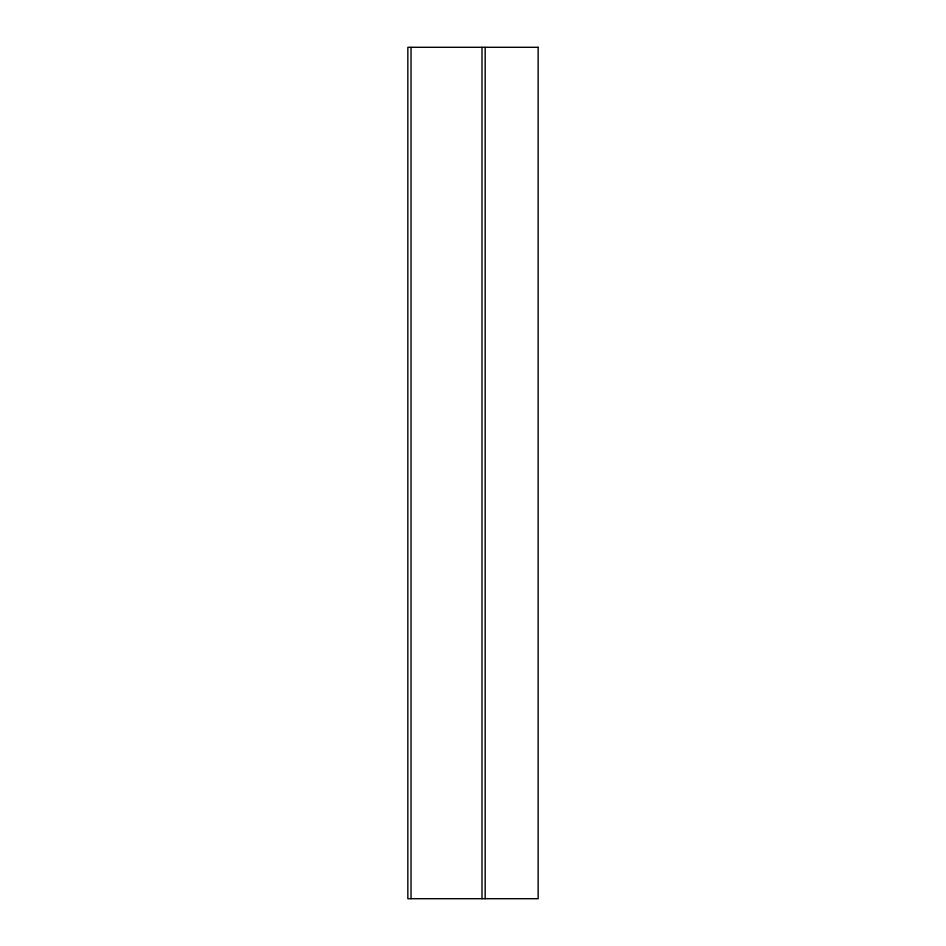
<?xml version="1.0" encoding="UTF-8"?>
<svg xmlns="http://www.w3.org/2000/svg" width="946" height="946" viewBox="0 0 946 946"><rect width="100%" height="100%" fill="white"/><g stroke="black" fill="none" stroke-linecap="round" stroke-linejoin="round"><path stroke-width="1.42" d="M485.18 47.3L485.18 898.7M481.987 47.3L481.987 898.7M411.037 47.3L411.037 898.7M538.156 47.3L407.844 47.3L407.844 898.7L538.156 898.7L538.156 47.3"/></g></svg>
